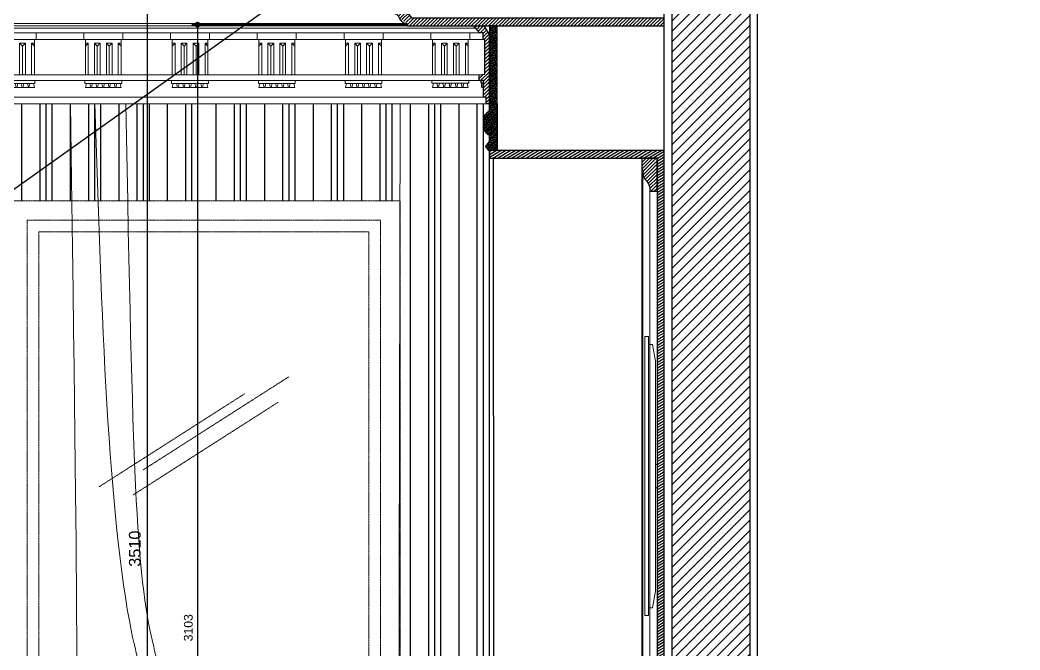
# Model space of a CAD drawing. Header units: inches. Extents: x 274057 to 444617, y 490067 to 635630.
# Drawn here: x 358417 to 360990, y 517894 to 519515 of the extents above; entities that cross this region are included whole.
import ezdxf

# ---------------------------------------------------------------- set-up
doc = ezdxf.new("R2010")
doc.units = ezdxf.units.IN
doc.header["$MEASUREMENT"] = 0
doc.linetypes.add('HIDDEN', pattern=[0.375, 0.25, -0.125])
for name, color, linetype in [('Calliper_wall hatch_CHB', 8, 'Continuous'), ('CQ centerline', 8, 'Continuous'), ('CQ curtains and frames', 252, 'Continuous'), ('CQ Grg Gypsum', 41, 'Continuous'), ('CQ PANEL DIMENSION', 1, 'Continuous'), ('CQ Plaster', 1, 'Continuous'), ('CQ section wall', 3, 'Continuous'), ('CQ wall section', 5, 'Continuous'), ('CQ Wood Section', 60, 'Continuous'), ('FURNITURE', 252, 'Continuous'), ('gypsum', 31, 'Continuous')]:
    doc.layers.add(name, color=color, linetype=linetype)
for name, color, linetype, lineweight in [('CQ Architectural Window', 8, 'HIDDEN', 18), ('CQ Furniture', 190, 'Continuous', 0), ('CQ gypsum 2', 42, 'Continuous', 0), ('CQ Gypsum Hatch', 8, 'Continuous', 20), ('CQ wooh hatch', 8, 'HIDDEN', 18)]:
    doc.layers.add(name, color=color, linetype=linetype, lineweight=lineweight)
doc.styles.get("Standard").update_dxf_attribs({"font": 'arial.ttf'})
doc.dimstyles.new('chester 15', dxfattribs={"dimscale": 0.15, "dimtxt": 150, "dimasz": 100, "dimexe": 100, "dimexo": 0, "dimgap": 80, "dimtad": 1, "dimdec": 0, "dimzin": 0, "dimdsep": 46, "dimtxsty": 'Standard', "dimblk": 'DOT', "dimcen": 100, "dimclrd": 1, "dimclre": 1, "dimclrt": 3, "dimadec": 0, "dimazin": 0, "dimtfac": 1, "dimtdec": 0, "dimtofl": 0, "dimtmove": 0, "dimatfit": 3, "dimfxl": 1, "dimtolj": 1, "dimtzin": 0, "dimlwd": -1, "dimarcsym": 0})
doc.dimstyles.new('CQ 20', dxfattribs={"dimscale": 0.2, "dimtxt": 150, "dimasz": 100, "dimexe": 100, "dimexo": 20, "dimgap": 80, "dimtad": 1, "dimdec": 0, "dimzin": 0, "dimdsep": 46, "dimtxsty": 'Standard', "dimblk": 'DOT', "dimcen": 100, "dimclrd": 1, "dimclre": 1, "dimclrt": 3, "dimadec": 0, "dimazin": 0, "dimtfac": 1, "dimtdec": 0, "dimtofl": 0, "dimtmove": 0, "dimatfit": 3, "dimfxl": 1, "dimtolj": 1, "dimtzin": 0, "dimlwd": -1, "dimarcsym": 0})

# ---------------------------------------------------------------- blocks, each defined once
blk = doc.blocks.new('ff15 section c and d')
at = {"layer": 'Calliper_wall hatch_CHB'}
h = blk.add_hatch(dxfattribs=at)
h.set_pattern_fill('ANSI31,_O', color=8, scale=150)
h.set_pattern_definition([(45, (0, 0), (-13.25825215, 13.25825215), [])])
h.paths.add_polyline_path([(351925.4, 516299.3), (351725.4, 516299.3), (351725.4, 519999.3), (351925.4, 519999.3)])
h.paths.add_polyline_path([(358625.4, 516299.3), (358425.4, 516299.3), (358425.4, 519999.3), (358625.4, 519999.3)])
at = {"layer": 'CQ Plaster', "color": 1, "ltscale": 0.03}
for p, q in [((358405.4, 516399.3, 0), (358405.4, 519999.3, 0)), ((358645.4, 516399.3, 0), (358645.4, 519999.3, 0))]:
    blk.add_line(p, q, dxfattribs=at)
at = {"layer": 'CQ section wall', "elevation": 0}
blk.add_lwpolyline([(358625.4, 516299.3), (358425.4, 516299.3), (358425.4, 519999.3), (358625.4, 519999.3)], close=True, dxfattribs=at)
blk = doc.blocks.new('ff15 section ceiling c and f')
at = {"layer": 'CQ Gypsum Hatch'}
h = blk.add_hatch(dxfattribs=at)
h.set_pattern_fill('ANSI31', color=256, scale=50, angle=90, style=0)
edge = h.paths.add_edge_path()
edge.add_line((393999.7, 531700.9), (393337.7, 531700.9))
edge.add_line((393337.7, 531700.9), (393337.7, 531720.9))
edge.add_line((393337.7, 531720.9), (393986.2, 531720.9))
edge.add_line((393986.2, 531720.9), (394111.8, 531875.8))
edge.add_line((394111.8, 531875.8), (394137.7, 531875.8))
edge.add_line((394137.7, 531875.8), (394137.7, 531867.1))
edge.add_line((394137.7, 531867.1), (394131.8, 531867.1))
edge.add_arc((394131.8, 531864.3), 2.73, 90, 180.2479)
edge.add_line((394129.1, 531864.3), (394129.1, 531821.8))
edge.add_line((394129.1, 531821.8), (394090.3, 531821.8))
edge.add_arc((394048.4, 531820.1), 42, -55.6082, 2.3526, ccw=False)
edge.add_line((394072.1, 531785.4), (394072.1, 531776.8))
edge.add_line((394072.1, 531776.8), (394060.1, 531776.8))
edge.add_line((394060.1, 531776.8), (394060.1, 531740.6))
edge.add_line((394060.1, 531740.6), (394038.2, 531740.6))
edge.add_line((394038.2, 531740.6), (394038.2, 531733.9))
edge.add_arc((394037, 531715.2), 18.7, 86.2449, 157.9327)
edge.add_arc((394000.2, 531727.7), 20.1, 268.4024, 344.2859, ccw=False)
edge.add_line((393999.7, 531707.6), (393999.7, 531700.9))
edge.add_line((393999.7, 531700.9), (393990.9, 531700.9))
at = {"layer": 'CQ Grg Gypsum', "elevation": 0}
blk.add_lwpolyline([(393999.7, 531700.9), (393337.7, 531700.9), (393337.7, 531720.9), (393986.2, 531720.9), (394111.8, 531875.8), (394137.7, 531875.8), (394137.7, 531867.1), (394131.8, 531867.1, 0.415481), (394129.1, 531864.3), (394129.1, 531821.8), (394090.3, 531821.8, -0.258435), (394072.1, 531785.4), (394072.1, 531776.8), (394060.1, 531776.8), (394060.1, 531740.6), (394038.2, 531740.6), (394038.2, 531733.9, 0.323414), (394019.6, 531722.2, -0.343759), (393999.7, 531707.6), (393999.7, 531700.9), (393990.9, 531700.9)], format="xyb", dxfattribs=at)
blk = doc.blocks.new('_Dot')
at = {"color": 0, "linetype": 'ByBlock', "lineweight": -2}
blk.add_line((-0.5, 0), (-1, 0), dxfattribs=at)
at = {"color": 0, "linetype": 'ByBlock', "const_width": 0.5}
blk.add_lwpolyline([(-0.25, 0, 1), (0.25, 0, 1)], format="xyb", close=True, dxfattribs=at)
blk = doc.blocks.new('*D259')
at = {"layer": 'CQ PANEL DIMENSION', "color": 1, "lineweight": -2, "transparency": 16777216}
for p, q in [((358812.9, 519909.3), (358724, 519909.3)), ((358812.9, 516399.3), (358724, 516399.3))]:
    blk.add_line(p, q, dxfattribs=at)
at = {"layer": 'CQ PANEL DIMENSION', "color": 1, "transparency": 16777216}
blk.add_line((358744, 519889.3), (358744, 516419.3), dxfattribs=at)
at = {"layer": 'Defpoints', "color": 0, "transparency": 16777216}
for p in [(358816.9, 519909.3, 0), (358744, 516399.3), (358816.9, 516399.3, 0)]:
    blk.add_point(p, dxfattribs=at)
at = {"layer": 'CQ PANEL DIMENSION', "color": 1, "transparency": 16777216, "xscale": 20, "yscale": 20, "zscale": 20}
for p, rotation in [((358744, 519909.3), 90), ((358744, 516399.3), 270)]:
    blk.add_blockref('_Dot', p, dxfattribs=dict(at, rotation=rotation))
at = {"layer": 'CQ PANEL DIMENSION', "color": 3, "transparency": 16777216, "insert": (358712.6, 518154.3), "char_height": 30, "attachment_point": 5, "rotation": 90}
blk.add_mtext('\\A1;3510', dxfattribs=at)
blk = doc.blocks.new('ff-15 window')
at = {"layer": 'CQ Architectural Window', "color": 251}
for p, q in [((359270.8, 512560.3, 0), (359645, 512799.5, 0)), ((359157.9, 512517.1, 0), (359532.1, 512756.2, 0)), ((359244.4, 512495.5, 0), (359618.6, 512734.6, 0))]:
    blk.add_line(p, q, dxfattribs=at)
at = {"layer": 'CQ Architectural Window', "elevation": 0}
for points in [[(354831.9, 513252.5), (359931.9, 513252.5), (359931.9, 510602.5), (354831.9, 510602.5)], [(359881.9, 513202.5), (358971.9, 513202.5), (358971.9, 510652.5), (359881.9, 510652.5)], [(359851.9, 513172.5), (359001.9, 513172.5), (359001.9, 510682.5), (359851.9, 510682.5)]]:
    blk.add_lwpolyline(points, close=True, dxfattribs=at)
blk = doc.blocks.new('*D353')
at = {"layer": 'CQ PANEL DIMENSION', "color": 1, "lineweight": -2, "transparency": 16777216}
for p, q in [((359413.1, 519502.6), (358858.8, 519502.6)), ((359395.1, 516399.3), (358858.8, 516399.3))]:
    blk.add_line(p, q, dxfattribs=at)
at = {"layer": 'CQ PANEL DIMENSION', "color": 1, "transparency": 16777216}
blk.add_line((358873.8, 519487.6), (358873.8, 516414.3), dxfattribs=at)
at = {"layer": 'Defpoints', "color": 0, "transparency": 16777216}
for p in [(359413.1, 519502.6, 0), (358873.8, 516399.3), (359395.1, 516399.3, 0)]:
    blk.add_point(p, dxfattribs=at)
at = {"layer": 'CQ PANEL DIMENSION', "color": 1, "transparency": 16777216, "xscale": 15, "yscale": 15, "zscale": 15}
for p, rotation in [((358873.8, 519502.6), 90), ((358873.8, 516399.3), 270)]:
    blk.add_blockref('_Dot', p, dxfattribs=dict(at, rotation=rotation))
at = {"layer": 'CQ PANEL DIMENSION', "color": 3, "transparency": 16777216, "insert": (358850.3, 517950.9), "char_height": 22.5, "attachment_point": 5, "rotation": 90}
blk.add_mtext('\\A1;3103', dxfattribs=at)
blk = doc.blocks.new('tv cabinet fireplace')
at = {"layer": 'CQ centerline'}
h = blk.add_hatch(dxfattribs=at)
h.set_pattern_fill('ANSI31', color=256, scale=50, angle=-13.9714, style=0)
h.set_pattern_definition([(31.0285767, (0, 15.1204), (-3.22165956, 5.35568947), [])])
h.paths.add_polyline_path([(362267.4, 519159.2), (362267.4, 516399.3), (362285.4, 516399.3), (362285.4, 519179.2), (361835.4, 519179.2), (361835.4, 519169.2), (361835.4, 519159.2), (361845.4, 519159.2)])
at = {"layer": 'CQ wooh hatch'}
h = blk.add_hatch(dxfattribs=at)
h.set_pattern_fill('GOST_WOOD', color=256, angle=45, style=0)
h.set_pattern_definition([(135, (7810.3344, 2e-08), (4.242640687, 4.242640687), [10, -2]), (135, (7813.163, 2e-08), (4.242640687, 4.242640687), [6, -1.5, 3, -1.5]), (135, (7816.6984, -0.707), (4.242640687, 4.242640687), [10, -2])])
h.paths.add_polyline_path([(361835.4, 519299.4), (361855.4, 519299.4), (361855.4, 519499.3), (361835.4, 519499.3)])
at = {"layer": 'CQ wooh hatch', "ltscale": 1000}
h = blk.add_hatch(dxfattribs=at)
h.set_pattern_fill('GOST_WOOD', color=256, angle=45, style=0)
h.set_pattern_definition([(135, (-324614.487, -516379.284), (4.242640687, 4.242640687), [10, -2]), (135, (-324611.6584, -516379.284), (4.242640687, 4.242640687), [6, -1.5, 3, -1.5]), (135, (-324608.123, -516379.991), (4.242640687, 4.242640687), [10, -2])])
edge = h.paths.add_edge_path()
edge.add_line((361855.4, 519299.4), (361835.4, 519299.4))
edge.add_line((361835.4, 519299.4), (361835.4, 519279.4))
edge.add_line((361835.4, 519279.4), (361831.4, 519279.4))
edge.add_arc((361827.4, 519279.4), 4, -90, 0, ccw=False)
edge.add_line((361827.4, 519275.4), (361827.4, 519272.4))
edge.add_arc((361827.4, 519269.4), 3, 90, 180)
edge.add_line((361824.4, 519269.4), (361821.4, 519269.4))
edge.add_line((361821.4, 519269.4), (361821.4, 519249.3))
edge.add_line((361821.4, 519249.3), (361821.4, 519229.2))
edge.add_line((361821.4, 519229.2), (361824.4, 519229.2))
edge.add_arc((361827.4, 519229.2), 3, 180, 270)
edge.add_line((361827.4, 519226.2), (361827.4, 519223.2))
edge.add_arc((361827.4, 519219.2), 4, 0, 90, ccw=False)
edge.add_line((361831.4, 519219.2), (361835.4, 519219.2))
edge.add_line((361835.4, 519219.2), (361835.4, 519199.2))
edge.add_line((361835.4, 519199.2), (361832.4, 519199.2))
edge.add_arc((361829.4, 519199.2), 3, -90, 0, ccw=False)
edge.add_line((361829.4, 519196.2), (361829.4, 519193.2))
edge.add_arc((361829.4, 519189.2), 4, 90, 270)
edge.add_line((361829.4, 519185.2), (361829.4, 519182.2))
edge.add_arc((361829.4, 519179.2), 3, 0, 90, ccw=False)
edge.add_line((361832.4, 519179.2), (361855.4, 519179.2))
edge.add_line((361855.4, 519179.2), (361855.4, 519299.4))
at = {"layer": 'CQ wooh hatch', "linetype": 'ByBlock', "lineweight": 0}
h = blk.add_hatch(dxfattribs=at)
h.set_pattern_fill('ANSI31', color=256, scale=50)
h.set_pattern_definition([(45, (373187.535, 551613.89), (-4.4194174, 4.4194174), [])])
edge = h.paths.add_edge_path()
edge.add_line((362252.4, 519074.2), (362248.7, 519074.2))
edge.add_arc((362207.5, 519074.8), 41.2, 359.238, 402.9904)
edge.add_arc((362252.2, 519119.1), 21.8, 154.8746, 228.1419, ccw=False)
edge.add_line((362232.4, 519128.4), (362227.4, 519128.4))
edge.add_line((362227.4, 519128.4), (362227.4, 519154.2))
edge.add_arc((362241.1, 519145.6), 16.2, 122.3616, 147.6384, ccw=False)
edge.add_line((362232.4, 519159.2), (362267.4, 519159.2))
edge.add_line((362267.4, 519159.2), (362267.5, 519154.2))
edge.add_line((362267.5, 519154.2), (362267.5, 519079.2))
edge.add_line((362267.5, 519079.2), (362267.4, 519074.2))
edge.add_line((362267.4, 519074.2), (362259.4, 519074.2))
edge.add_line((362259.4, 519074.2), (362259.4, 519070.2))
edge.add_line((362259.4, 519070.2), (362259.4, 519074.2))
edge.add_line((362259.4, 519074.2), (362252.4, 519074.2))
at = {"layer": 'CQ Wood Section', "ltscale": 1000}
for p, q in [((361835.4, 519299.4, 0.1), (361855.4, 519299.4, 0.1)), ((361855.4, 519299.4, 0.1), (361855.4, 519179.2, 0.1)), ((361845.4, 519159.2, 0.1), (361846.4, 517521.3, 0.1))]:
    blk.add_line(p, q, dxfattribs=at)
at = {"layer": 'CQ Wood Section', "ltscale": 1000, "elevation": 0.1}
blk.add_lwpolyline([(361835.4, 519299.4), (361855.4, 519299.4), (361855.4, 519499.3), (361835.4, 519499.3)], close=True, dxfattribs=at)
for points in [[(361835.4, 519299.4), (361835.4, 519279.4), (361831.4, 519279.4, -0.414214), (361827.4, 519275.4), (361827.4, 519272.4, 0.414214), (361824.4, 519269.4), (361821.4, 519269.4), (361821.4, 519249.3)], [(361835.4, 519199.2), (361835.4, 519219.2), (361831.4, 519219.2, 0.414214), (361827.4, 519223.2), (361827.4, 519226.2, -0.414214), (361824.4, 519229.2), (361821.4, 519229.2), (361821.4, 519249.3)], [(361835.4, 519199.2), (361832.4, 519199.2, -0.414214), (361829.4, 519196.2), (361829.4, 519193.2, 1), (361829.4, 519185.2), (361829.4, 519182.2, -0.414214), (361832.4, 519179.2), (361835.4, 519179.2)]]:
    blk.add_lwpolyline(points, format="xyb", dxfattribs=at)
blk.add_lwpolyline([(362267.4, 519159.2), (362267.4, 516399.3), (362285.4, 516399.3), (362285.4, 519179.2), (361835.4, 519179.2), (361835.4, 519169.2), (361835.4, 519159.2), (361845.4, 519159.2), (362267.4, 519159.2)], dxfattribs=at)
at = {"layer": 'CQ Wood Section', "elevation": 0.1}
blk.add_lwpolyline([(362248.4, 519074.2), (362252.4, 519074.2), (362252.4, 519074.2), (362259.4, 519074.2), (362259.4, 519074.2), (362267.4, 519074.2), (362267.4, 519159.2), (362262.4, 519159.2), (362262.4, 519159.2), (362262.4, 519159.2), (362227.4, 519159.2, -1.496606), (362227.4, 519159.2), (362227.4, 519128.4), (362232.4, 519128.4, 0.331044), (362237.6, 519102.9, -0.201392), (362248.4, 519074.2), (362248.5, 519074.2)], format="xyb", dxfattribs=at)
at = {"layer": 'CQ wooh hatch', "linetype": 'ByBlock', "lineweight": 0}
for p, q in [((362227.4, 519128.4, 0.1), (362227.4, 517552.1, 0.1)), ((362230.4, 517561.4, 0.1), (362230.4, 519119.1, 0.1)), ((362248.3, 517606.3, 0.1), (362248.5, 519075.7, 0.1))]:
    blk.add_line(p, q, dxfattribs=at)
blk = doc.blocks.new('curtain')
at = {"layer": 'FURNITURE', "lineweight": 0, "elevation": 0}
blk.add_lwpolyline([(3372, -4.2), (3378.5, 2875.9)], dxfattribs=at)
at = {"layer": 'FURNITURE', "lineweight": 0}
for points, knots in [([(2508.2, 2.2, 0), (2510.9, 25.9, 0), (2532.8, 215.6, 0), (2533.8, 513.4, 0), (2533.8, 930.6, 0), (2544, 1238.9, 0), (2544, 1238.9, 0), (2544, 1238.9, 0), (2544, 1238.9, 0), (2547.2, 1335.9, 0), (2550.4, 1433, 0), (2529.9, 2875.9, 0)], [0, 0, 0, 0, 71.629295, 572.783283, 1105.042084, 1105.042084, 1105.042084, 1105.044075, 1105.044075, 1105.044075, 1272.514684, 1272.514684, 1272.514684, 1272.514684]), ([(2672.3, 2875.9, 0), (2690.6, 1923.4, 0), (2698.8, 1609.1, 0), (2794.2, 1307.6, 0), (2958.5, 1121.3, 0), (3145.3, 1060.3, 0), (3268.7, 1135.1, 0), (3364, 1248.4, 0), (3307.1, 1175.7, 0), (3216.1, 1085.8, 0), (3060.7, 1056, 0), (2883.8, 1129.8, 0), (2748.2, 1288.1, 0), (2631.1, 1680.8, 0), (2610, 2330.3, 0), (2592.4, 2875.9, 0)], [276.503384, 276.503384, 276.503384, 276.503384, 756.841523, 881.937441, 1071.680382, 1208.200709, 1265.782785, 1265.782785, 1265.782785, 1339.153287, 1461.665571, 1598.185898, 1787.928839, 1913.024757, 2402.86302, 2402.86302, 2402.86302, 2402.86302])]:
    blk.add_open_spline(points, degree=3, knots=knots, dxfattribs=at)
blk = doc.blocks.new('A$C591968EE')
at = {"layer": 'CQ Gypsum Hatch'}
h = blk.add_hatch(dxfattribs=at)
h.set_pattern_fill('ANSI31', color=256, scale=50, angle=90, style=0)
h.set_pattern_definition([(135, (-374960.8784, -519569.8764), (-4.41941738, -4.41941738), [])])
edge = h.paths.add_edge_path()
edge.add_line((16.4, 182.1), (27.6, 182.1))
edge.add_spline(control_points=[(27.6, 182.1), (27.6, 182.9), (27.7, 184.7), (29, 187.1), (31.5, 188.5), (33.5, 190.2), (34.7, 192.6), (34.7, 194.1), (34.7, 194.7)], knot_values=[0, 0, 0, 0, 0.103617, 0.238498, 0.342021, 0.484182, 0.592634, 0.680206, 0.680206, 0.680206, 0.680206], degree=3, periodic=0)
edge.add_line((34.7, 194.7), (38.3, 194.7))
edge.add_line((38.3, 194.7), (38.3, 200))
edge.add_line((38.3, 200), (14.4, 200))
edge.add_line((14.4, 200), (0, 177))
edge.add_line((0, 177), (0, 0))
edge.add_line((0, 0), (8.5, 0))
edge.add_line((8.5, 0), (8.5, 16.8))
edge.add_line((8.5, 16.8), (15.2, 16.8))
edge.add_line((15.2, 16.8), (15.2, 59.4))
edge.add_line((15.2, 59.4), (26.5, 59.4))
edge.add_line((26.5, 59.4), (26.5, 74.2))
edge.add_line((26.5, 74.2), (11.6, 75.8))
edge.add_line((11.6, 75.8), (11.6, 165.3))
edge.add_line((11.6, 165.3), (16.4, 165.3))
edge.add_line((16.4, 165.3), (16.4, 182.1))
at = {"layer": 'CQ Grg Gypsum'}
for p, q in [((14.4, 200), (0, 177)), ((38.3, 200), (14.4, 200)), ((16.4, 182.1), (27.6, 182.1)), ((16.4, 165.3), (16.4, 182.1)), ((34.7, 194.7), (38.3, 194.7)), ((38.3, 194.7), (38.3, 200)), ((0, 0), (0, 177)), ((11.6, 75.8), (11.6, 165.3)), ((11.6, 165.3), (16.4, 165.3)), ((26.5, 74.2), (11.6, 75.8)), ((15.2, 59.4), (26.5, 59.4)), ((15.2, 16.8), (15.2, 59.4)), ((15.2, 52.5), (21.6, 52.5)), ((19.6, 41.3), (19.6, 52.5)), ((21.6, 52.5), (21.6, 59.4)), ((26.5, 59.4), (26.5, 74.2)), ((15.2, 41.3), (19.6, 41.3)), ((8.5, 16.8), (15.2, 16.8)), ((8.5, 0), (8.5, 16.8)), ((0, 0), (8.5, 0))]:
    blk.add_line(p, q, dxfattribs=at)
blk.add_open_spline([(34.7, 194.7), (34.7, 194.1), (34.7, 192.6), (33.5, 190.2), (31.5, 188.5), (29, 187.1), (27.7, 184.7), (27.6, 182.9), (27.6, 182.1)], degree=3, knots=[0, 0, 0, 0, 0.0875721, 0.1960247, 0.3381857, 0.4417085, 0.5765895, 0.6802063, 0.6802063, 0.6802063, 0.6802063], dxfattribs=at)
blk = doc.blocks.new('A$C11B46C9D')
at = {"layer": 'CQ gypsum 2', "lineweight": 0}
for p, q in [((0, 194.7), (223.3, 194.7)), ((0, 182), (223.3, 182)), ((61.4, 182), (61.4, 165.2)), ((161.9, 182), (223.3, 182)), ((161.9, 182), (161.9, 165.2)), ((0, 165.2), (223.3, 165.2)), ((65.6, 165.2), (65.6, 74.1)), ((65.6, 155.4), (73, 155.4)), ((65.6, 148.4), (73, 155.4)), ((73, 155.4), (73, 74.1)), ((88.9, 155.4), (88.9, 74.1)), ((88.9, 155.4), (96.3, 148.4)), ((88.9, 155.4), (103.7, 155.4)), ((96.3, 148.4), (103.7, 155.4)), ((103.7, 155.4), (103.7, 74.1)), ((119.6, 155.4), (119.6, 74.1)), ((119.6, 155.4), (134.4, 155.4)), ((119.6, 155.4), (127, 148.4)), ((127, 148.4), (134.4, 155.4)), ((134.4, 155.4), (134.4, 74.1)), ((150.3, 155.4), (150.3, 74.1)), ((150.3, 155.4), (157.7, 148.4)), ((150.3, 155.4), (157.7, 155.4)), ((157.7, 165.2), (157.7, 74.1)), ((161.9, 165.2), (223.3, 165.2)), ((96.3, 148.4), (96.3, 74.1)), ((127, 148.4), (127, 74.1)), ((0, 74.1), (223.3, 74.1)), ((0, 59.4), (223.3, 59.4)), ((64.2, 59.4), (64.2, 52.4)), ((64.2, 52.4), (159.1, 52.4)), ((68.1, 52.4), (65.5, 41.3)), ((77, 52.4), (79.6, 41.3)), ((83.7, 52.4), (81.2, 41.3)), ((92.7, 52.4), (95.2, 41.3)), ((99.4, 52.4), (96.8, 41.3)), ((108.3, 52.4), (110.9, 41.3)), ((115, 52.4), (112.4, 41.3)), ((123.9, 52.4), (126.5, 41.3)), ((130.6, 52.4), (128, 41.3)), ((139.5, 52.4), (142.1, 41.3)), ((146.2, 52.4), (143.7, 41.3)), ((155.2, 52.4), (157.7, 41.3)), ((159.1, 59.4), (159.1, 52.4)), ((65.5, 41.3), (79.6, 41.3)), ((81.2, 41.3), (95.2, 41.3)), ((96.8, 41.3), (110.9, 41.3)), ((112.4, 41.3), (126.5, 41.3)), ((128, 41.3), (142.1, 41.3)), ((143.7, 41.3), (157.7, 41.3)), ((0, 16.7), (223.3, 16.7)), ((0, 0), (223.3, 0))]:
    blk.add_line(p, q, dxfattribs=at)
at = {"layer": 'CQ gypsum 2', "lineweight": 0, "ltscale": 100}
for p, q in [((61.4, 182), (161.9, 182)), ((0, 165.2), (61.4, 165.2))]:
    blk.add_line(p, q, dxfattribs=at)
blk = doc.blocks.new('A$Cff67de76')
at = {"layer": 'CQ Furniture'}
blk.add_line((10, 698, 0), (10, 20, 0), dxfattribs=at)
at = {"layer": 'CQ Furniture', "elevation": 0}
for points in [[(0, 718), (0, 718), (0, 718), (10, 718), (10, 718), (10, 698), (20, 698), (27.5, 654.9), (27.5, 654.9), (27.5, 63.1), (20, 20), (10, 20), (10, 0), (10, 0), (0, 0), (0, 0)], [(27.5, 329), (32.5, 329), (32.5, 389), (27.5, 389)]]:
    blk.add_lwpolyline(points, close=True, dxfattribs=at)

msp = doc.modelspace()

# ---------------------------------------------------------------- hatches: boundary and pattern name
at = {"layer": 'CQ curtains and frames', "linetype": 'ByBlock', "ltscale": 200}
h = msp.add_hatch(dxfattribs=at)
h.set_pattern_fill('PLASTI,_O', color=256, scale=500, angle=90)
h.set_pattern_definition([(90, (0, 0), (-125, 8e-15), []), (90, (-15.62, 1e-15), (-125, 8e-15), []), (90, (-31.25, 2e-15), (-125, 8e-15), []), (90, (-78.12, 5e-15), (-125, 8e-15), [])])
edge = h.paths.add_edge_path()
edge.add_line((359636.1, 517521.3), (359636.1, 519159.2))
edge.add_line((359636.1, 519159.2), (359615.1, 519189.2))
edge.add_line((359615.1, 519189.2), (359611.1, 519259.4))
edge.add_line((359611.1, 519259.4), (359625.1, 519279.4))
edge.add_line((359625.1, 519279.4), (359625.1, 519299.3))
edge.add_line((359625.1, 519299.3), (354065.1, 519299.3))
edge.add_line((354065.1, 519299.3), (354065.1, 519279.4))
edge.add_line((354065.1, 519279.4), (354069.1, 519279.4))
edge.add_line((354069.1, 519279.4), (354070.3, 519276.6))
edge.add_line((354070.3, 519276.6), (354073.1, 519275.4))
edge.add_line((354073.1, 519275.4), (354073.1, 519272.4))
edge.add_arc((354073.1, 519269.4), 3, 0, 90, ccw=False)
edge.add_line((354076.1, 519269.4), (354079.1, 519269.4))
edge.add_line((354079.1, 519269.4), (354079.1, 519229.2))
edge.add_line((354079.1, 519229.2), (354076.1, 519229.2))
edge.add_arc((354073.1, 519229.2), 3, 270, 360, ccw=False)
edge.add_line((354073.1, 519226.2), (354073.1, 519223.2))
edge.add_arc((354073.1, 519219.2), 4, 90, 180)
edge.add_line((354069.1, 519219.2), (354065.1, 519219.2))
edge.add_line((354065.1, 519219.2), (354065.1, 519199.2))
edge.add_line((354065.1, 519199.2), (354068.1, 519199.2))
edge.add_arc((354071.1, 519199.2), 3, 180, 270)
edge.add_line((354071.1, 519196.2), (354071.1, 519193.2))
edge.add_arc((354071.1, 519189.2), 4, -90, 90, ccw=False)
edge.add_line((354071.1, 519185.2), (354071.1, 519182.2))
edge.add_arc((354071.1, 519179.2), 3, 90, 180)
edge.add_line((354068.1, 519179.2), (354065.1, 519179.2))
edge.add_line((354065.1, 519179.2), (354065.1, 519157.9))
edge.add_line((354065.1, 519157.9), (354052, 519157.9))
edge.add_line((354052, 519157.9), (354069.2, 516514.3))
edge.add_line((354069.2, 516514.3), (354295.1, 516514.3))
edge.add_line((354295.1, 516514.3), (354295.1, 519049.3))
edge.add_line((354295.1, 519049.3), (359395.1, 519049.3))
edge.add_line((359395.1, 519049.3), (359394.7, 517521.3))
edge.add_line((359394.7, 517521.3), (359636.1, 517521.4))

# ---------------------------------------------------------------- linework, layer by layer
at = {"layer": 'CQ gypsum 2'}
for p, q in [((354278.2, 519505.9, 0), (359413.1, 519505.9, 0)), ((354277.1, 519499.3, 0), (359413.1, 519499.3, 0))]:
    msp.add_line(p, q, dxfattribs=at)
at = {"layer": 'CQ gypsum 2', "lineweight": 0}
for p, q in [((359412.8, 519494, 0), (359586.8, 519494, 0)), ((359412.8, 519481.4, 0), (359597.5, 519481.4, 0)), ((359474.2, 519481.4, 0), (359474.2, 519464.6, 0)), ((359574.7, 519481.4, 0), (359597.5, 519481.4, 0)), ((359574.7, 519481.4, 0), (359574.7, 519464.6, 0)), ((359412.8, 519464.6, 0), (359608.7, 519464.6, 0)), ((359478.4, 519464.6, 0), (359478.4, 519373.5, 0)), ((359478.4, 519454.8, 0), (359485.7, 519454.8, 0)), ((359478.4, 519447.8, 0), (359485.7, 519454.8, 0)), ((359485.7, 519454.8, 0), (359485.7, 519373.5, 0)), ((359501.7, 519454.8, 0), (359501.7, 519373.5, 0)), ((359501.7, 519454.8, 0), (359509.1, 519447.8, 0)), ((359501.7, 519454.8, 0), (359516.4, 519454.8, 0)), ((359509.1, 519447.8, 0), (359516.4, 519454.8, 0)), ((359516.4, 519454.8, 0), (359516.4, 519373.5, 0)), ((359532.4, 519454.8, 0), (359532.4, 519373.5, 0)), ((359532.4, 519454.8, 0), (359547.1, 519454.8, 0)), ((359532.4, 519454.8, 0), (359539.8, 519447.8, 0)), ((359539.8, 519447.8, 0), (359547.1, 519454.8, 0)), ((359547.1, 519454.8, 0), (359547.1, 519373.5, 0)), ((359563.1, 519454.8, 0), (359563.1, 519373.5, 0)), ((359563.1, 519454.8, 0), (359570.5, 519447.8, 0)), ((359563.1, 519454.8, 0), (359570.5, 519454.8, 0)), ((359570.5, 519464.6, 0), (359570.5, 519373.5, 0)), ((359574.7, 519464.6, 0), (359608.7, 519464.6, 0)), ((359509.1, 519447.8, 0), (359509.1, 519373.5, 0)), ((359539.8, 519447.8, 0), (359539.8, 519373.5, 0)), ((359412.8, 519373.5, 0), (359598.6, 519373.5, 0)), ((359412.8, 519358.7, 0), (359598.6, 519358.7, 0)), ((359477, 519358.7, 0), (359477, 519351.8, 0)), ((359477, 519351.8, 0), (359571.9, 519351.8, 0)), ((359480.9, 519351.8, 0), (359478.3, 519340.6, 0)), ((359489.8, 519351.8, 0), (359492.4, 519340.6, 0)), ((359496.5, 519351.8, 0), (359493.9, 519340.6, 0)), ((359505.4, 519351.8, 0), (359508, 519340.6, 0)), ((359512.1, 519351.8, 0), (359509.6, 519340.6, 0)), ((359521.1, 519351.8, 0), (359523.6, 519340.6, 0)), ((359527.8, 519351.8, 0), (359525.2, 519340.6, 0)), ((359536.7, 519351.8, 0), (359539.3, 519340.6, 0)), ((359543.4, 519351.8, 0), (359540.8, 519340.6, 0)), ((359552.3, 519351.8, 0), (359554.9, 519340.6, 0)), ((359559, 519351.8, 0), (359556.5, 519340.6, 0)), ((359568, 519351.8, 0), (359570.5, 519340.6, 0)), ((359571.9, 519358.7, 0), (359571.9, 519351.8, 0)), ((359478.3, 519340.6, 0), (359492.4, 519340.6, 0)), ((359493.9, 519340.6, 0), (359508, 519340.6, 0)), ((359509.6, 519340.6, 0), (359523.6, 519340.6, 0)), ((359525.2, 519340.6, 0), (359539.3, 519340.6, 0)), ((359540.8, 519340.6, 0), (359554.9, 519340.6, 0)), ((359556.5, 519340.6, 0), (359570.5, 519340.6, 0))]:
    msp.add_line(p, q, dxfattribs=at)
at = {"layer": 'CQ gypsum 2', "lineweight": 0, "ltscale": 100}
for p, q in [((359474.2, 519481.4, 0), (359574.7, 519481.4, 0)), ((359412.8, 519464.6, 0), (359474.2, 519464.6, 0))]:
    msp.add_line(p, q, dxfattribs=at)
at = {"layer": 'CQ Plaster'}
msp.add_line((360990.5, 520922.8), (352127.3, 514611.4), dxfattribs=at)
at = {"layer": 'gypsum', "lineweight": 0}
for p, q in [((359412.8, 519316.1, 0), (359616.6, 519316.1, 0)), ((359412.8, 519299.3, 0), (359616.6, 519299.3, 0))]:
    msp.add_line(p, q, dxfattribs=at)

# ---------------------------------------------------------------- block references
at = {"layer": 'CQ curtains and frames'}
for name, p in [('curtain', (356017, 516423.4, 0)), ('ff-15 window', (-536.8, 5796.8, 0))]:
    msp.add_blockref(name, p, dxfattribs=at)
at = {"layer": 'CQ Furniture'}
msp.add_blockref('A$Cff67de76', (360024.6, 517982), dxfattribs=at)
at = {"layer": 'CQ Grg Gypsum', "xscale": -1}
for name, p in [('ff15 section ceiling c and f', (753412.8, -12201.6, 0)), ('A$C591968EE', (359625.1, 519299.3, 0))]:
    msp.add_blockref(name, p, dxfattribs=at)
at = {"layer": 'CQ gypsum 2'}
for p in [(358296.4, 519299.3, 0), (358519.7, 519299.3, 0), (358743, 519299.3, 0), (358966.2, 519299.3, 0)]:
    msp.add_blockref('A$C11B46C9D', p, dxfattribs=at)
at = {"layer": 'CQ gypsum 2', "xscale": -1}
msp.add_blockref('A$C11B46C9D', (359412.8, 519299.3, 0), dxfattribs=at)
at = {"layer": 'CQ PANEL DIMENSION'}
msp.add_blockref('tv cabinet fireplace', (-2210.3, 0, -0.1), dxfattribs=at)
at = {"layer": 'CQ wall section'}
msp.add_blockref('ff15 section c and d', (1669.7, 0), dxfattribs=at)

# ---------------------------------------------------------------- dimensions: what is measured, and where the dimension line sits
at = {"layer": 'CQ PANEL DIMENSION'}
dim = msp.add_linear_dim(base=(358744, 516399.3), p1=(358816.9, 519909.3, 0), p2=(358816.9, 516399.3, 0), angle=90, dimstyle='CQ 20', override={"dimtmove": 1}, dxfattribs=at)
dim.commit()
dim.dimension.update_dxf_attribs({"geometry": '*D259', "text_midpoint": (358712.6, 518154.3)})
dim = msp.add_linear_dim(base=(358873.8, 516399.3), p1=(359413.1, 519502.6, 0), p2=(359395.1, 516399.3, 0), angle=90, dimstyle='chester 15', dxfattribs=at)
dim.commit()
dim.dimension.update_dxf_attribs({"geometry": '*D353', "text_midpoint": (358850.3, 517950.9)})

doc.saveas('drawing.dxf')
